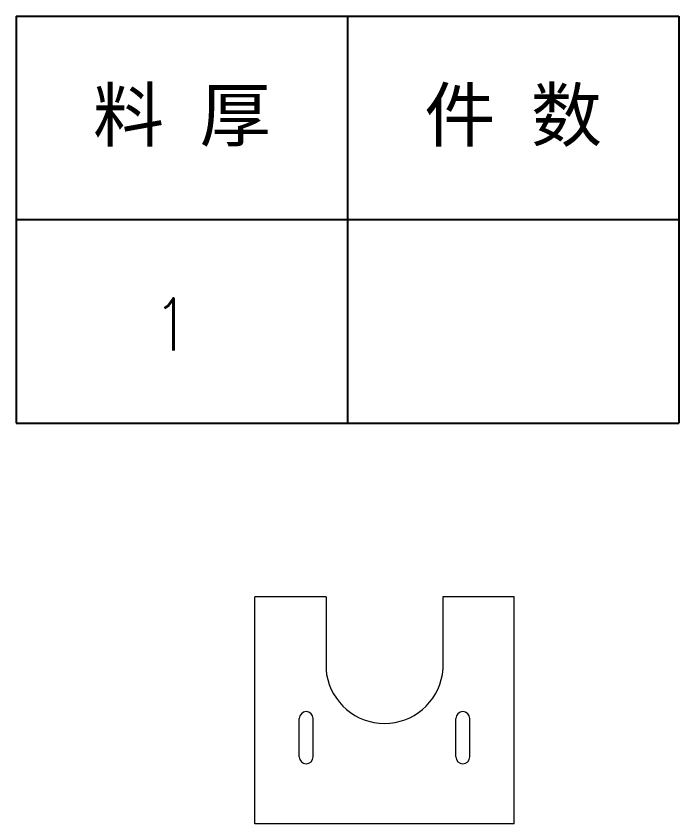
# Model space of a CAD drawing. Header units: millimetres. Extents: x -3862 to 6257, y -4684 to -2127.
# Drawn here: x -2985.9 to -2731.9, y -3948.2 to -3638.6 of the extents above; entities that cross this region are included whole.
import ezdxf
from ezdxf.enums import TextEntityAlignment as Align

# ---------------------------------------------------------------- set-up
doc = ezdxf.new("R2010")
doc.units = ezdxf.units.MM
doc.layers.add('DIM', color=3, linetype='Continuous')
doc.styles.add('DIM', font='romans.shx', dxfattribs={"width": 0.8, "bigfont": 'bigfont.shx'})

# ---------------------------------------------------------------- blocks, each defined once
blk = doc.blocks.new('*T628')
at = {"color": 0, "linetype": 'ByBlock', "lineweight": -2, "transparency": 16777216}
for p, q in [((0, 0), (127, 0)), ((0, 0), (0, -78)), ((63.5, 0), (63.5, -78)), ((127, 0), (127, -78)), ((0, -39), (127, -39)), ((0, -78), (127, -78))]:
    blk.add_line(p, q, dxfattribs=at)
at = {"color": 0, "transparency": 16777216, "char_height": 10, "width": 60.5, "attachment_point": 5}
for s, insert in [('{\\fSimSun|b0|i0|c134|p2;料 厚}', (31.75, -19.5)), ('{\\fSimSun|b0|i0|c134|p2;件 数}', (95.25, -19.5))]:
    blk.add_mtext(s, dxfattribs=dict(at, insert=insert))
blk = doc.blocks.new('拆图参数')
blk.add_blockref('*T628', (-63.5, 78))
at = {"style": 'DIM', "width": 0.8}
blk.add_attdef('6', text='', height=10, dxfattribs=at).set_placement((-37.13, 18.91), align=Align.MIDDLE_LEFT)
blk.add_attdef('1', text='', height=10, dxfattribs=at).set_placement((36.65, 19.27), align=Align.MIDDLE_CENTER)

msp = doc.modelspace()

# ---------------------------------------------------------------- linework, layer by layer
at = {"color": 7, "linetype": 'Continuous', "lineweight": 15}
for p, q in [((-2894.449, -3890.896), (-2894.449, -3861.196)), ((-2867.11, -3861.196), (-2894.449, -3861.196)), ((-2867.11, -3861.196), (-2867.11, -3889.196)), ((-2794.949, -3861.196), (-2822.289, -3861.196)), ((-2822.289, -3861.196), (-2822.289, -3889.196)), ((-2794.949, -3948.196), (-2794.949, -3861.196)), ((-2894.449, -3948.196), (-2894.449, -3890.896)), ((-2794.949, -3890.896), (-2794.949, -3889.196)), ((-2877.349, -3922.546), (-2877.349, -3907.846)), ((-2872.049, -3922.546), (-2872.049, -3907.846)), ((-2817.349, -3922.546), (-2817.349, -3907.846)), ((-2812.049, -3922.546), (-2812.049, -3907.846)), ((-2794.949, -3948.196), (-2894.449, -3948.196))]:
    msp.add_line(p, q, dxfattribs=at)
for centre, radius, start, end in [((-2844.699, -3887.196), 22.5, 189.46496, 350.53504), ((-2874.699, -3907.846), 2.65, 0, 180), ((-2814.699, -3907.846), 2.65, 0, 180), ((-2874.699, -3922.546), 2.65, 180, 0), ((-2814.699, -3922.546), 2.65, 180, 0)]:
    msp.add_arc(centre, radius, start, end, dxfattribs=at)
for points, knots in [([(-2867.11, -3889.196), (-2867.11, -3889.196), (-2867.109, -3889.207), (-2867.105, -3889.251), (-2867.102, -3889.284), (-2867.094, -3889.37), (-2867.089, -3889.422), (-2867.076, -3889.547), (-2867.069, -3889.619), (-2867.042, -3889.855), (-2867.019, -3890.044), (-2866.978, -3890.35), (-2866.962, -3890.458), (-2866.929, -3890.675), (-2866.912, -3890.785), (-2866.893, -3890.896)], [0, 0, 0, 0, 0.125, 0.125, 0.25, 0.25, 0.375, 0.375, 0.5, 0.5, 0.75, 0.75, 0.875, 0.875, 1, 1, 1, 1]), ([(-2822.506, -3890.896), (-2822.487, -3890.785), (-2822.47, -3890.675), (-2822.437, -3890.459), (-2822.421, -3890.351), (-2822.393, -3890.147), (-2822.381, -3890.049), (-2822.358, -3889.864), (-2822.348, -3889.776), (-2822.321, -3889.541), (-2822.309, -3889.413), (-2822.292, -3889.242), (-2822.289, -3889.196), (-2822.289, -3889.196)], [0, 0, 0, 0, 0.125, 0.125, 0.25, 0.25, 0.375, 0.375, 0.5, 0.5, 0.75, 0.75, 1, 1, 1, 1])]:
    msp.add_open_spline(points, degree=3, knots=knots, dxfattribs=at)

# ---------------------------------------------------------------- block references
at = {"layer": 'DIM', "color": 6}
ref = msp.add_blockref('拆图参数', (-2858.884, -3794.616), dxfattribs=dict(at, xscale=2, yscale=2, zscale=2))
ref.add_attrib('6', '1', dxfattribs={"layer": '0', "height": 20, "style": 'DIM', "width": 0.8}).set_placement((-2933.147, -3756.792), align=Align.MIDDLE_LEFT)

doc.saveas('drawing.dxf')
